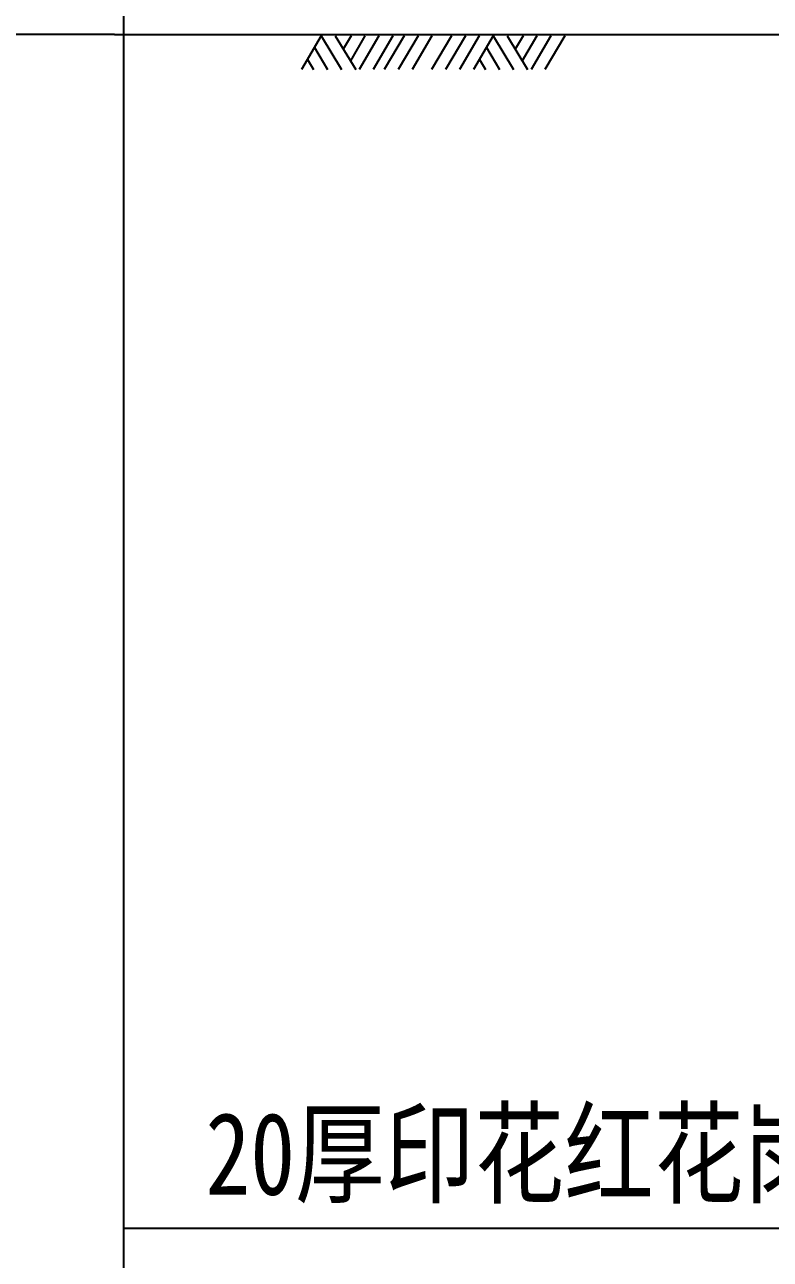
# Model space of a CAD drawing. Extents: x -1427565 to -564030, y -474674 to 219973.
# Drawn here: x -572754 to -571666, y -211683 to -209880 of the extents above; entities that cross this region are included whole.
import ezdxf

# ---------------------------------------------------------------- set-up
doc = ezdxf.new("R2010")
doc.units = 0
doc.header["$LTSCALE"] = 100
doc.header["$MEASUREMENT"] = 0
doc.layers.get('0').update_dxf_attribs({"linetype": 'CONTINUOUS'})
doc.layers.add('INSERT', color=7, linetype='CONTINUOUS')
doc.layers.add('TEXT', color=7, linetype='CONTINUOUS')
doc.styles.get("Standard").update_dxf_attribs({"font": 'simsun.ttf'})

msp = doc.modelspace()

# ---------------------------------------------------------------- linework, layer by layer
at = {"color": 7}
for p, q in [((-572609.7, -209052.4), (-572609.7, -212749.4)), ((-572622.8, -209894.5, -891.4), (-573707.8, -209894.5, -891.4)), ((-572622.8, -209894.5, -891.4), (-571537.8, -209894.5, -891.4)), ((-572609.7, -211637), (-570708.6, -211637))]:
    msp.add_line(p, q, dxfattribs=at)
at = {"layer": 'INSERT', "color": 0}
for p, q in [((-572320.9, -209896.8, -1131.4), (-572349.8, -209945.8, -1131.4)), ((-572320.9, -209896.8, -1131.4), (-572291.2, -209945.8, -1131.4)), ((-572300.4, -209896.8, -1131.4), (-572270.7, -209945.8, -1131.4)), ((-572277.4, -209896.8, -1131.4), (-572288.8, -209916, -1131.4)), ((-572257.1, -209896.8, -1131.4), (-572278.5, -209933, -1131.4)), ((-572236.7, -209896.8, -1131.4), (-572265.7, -209945.8, -1131.4)), ((-572216.4, -209896.8, -1131.4), (-572245.4, -209945.8, -1131.4)), ((-572200.1, -209896.8, -1131.4), (-572229, -209945.8, -1131.4)), ((-572179.7, -209896.8, -1131.4), (-572208.7, -209945.8, -1131.4)), ((-572159.4, -209896.8, -1131.4), (-572188.3, -209945.8, -1131.4)), ((-572130.9, -209896.8, -1131.4), (-572159.8, -209945.8, -1131.4)), ((-572110.6, -209896.8, -1131.4), (-572139.5, -209945.8, -1131.4)), ((-572090.3, -209896.8, -1131.4), (-572119.2, -209945.8, -1131.4)), ((-572069.9, -209896.8, -1131.4), (-572098.9, -209945.8, -1131.4)), ((-572069.9, -209896.8, -1131.4), (-572040.2, -209945.8, -1131.4)), ((-572049.5, -209896.8, -1131.4), (-572019.8, -209945.8, -1131.4)), ((-572026.4, -209896.8, -1131.4), (-572037.8, -209916, -1131.4)), ((-572006.1, -209896.8, -1131.4), (-572027.5, -209933, -1131.4)), ((-571985.8, -209896.8, -1131.4), (-572014.7, -209945.8, -1131.4)), ((-571965.5, -209896.8, -1131.4), (-571994.4, -209945.8, -1131.4)), ((-572331, -209913.9, -1131.4), (-572311.7, -209945.8, -1131.4)), ((-572080, -209913.9, -1131.4), (-572060.7, -209945.8, -1131.4)), ((-572341.1, -209931, -1131.4), (-572332.1, -209945.8, -1131.4)), ((-572090.1, -209931, -1131.4), (-572081.2, -209945.8, -1131.4))]:
    msp.add_line(p, q, dxfattribs=at)

# ---------------------------------------------------------------- texts
at = {"layer": 'TEXT', "width": 0.8}
msp.add_text('20厚印花红花岗石剁斧板地面', height=120, dxfattribs=at).set_placement((-572489.8, -211588.3, -1710.9))

doc.saveas('drawing.dxf')
